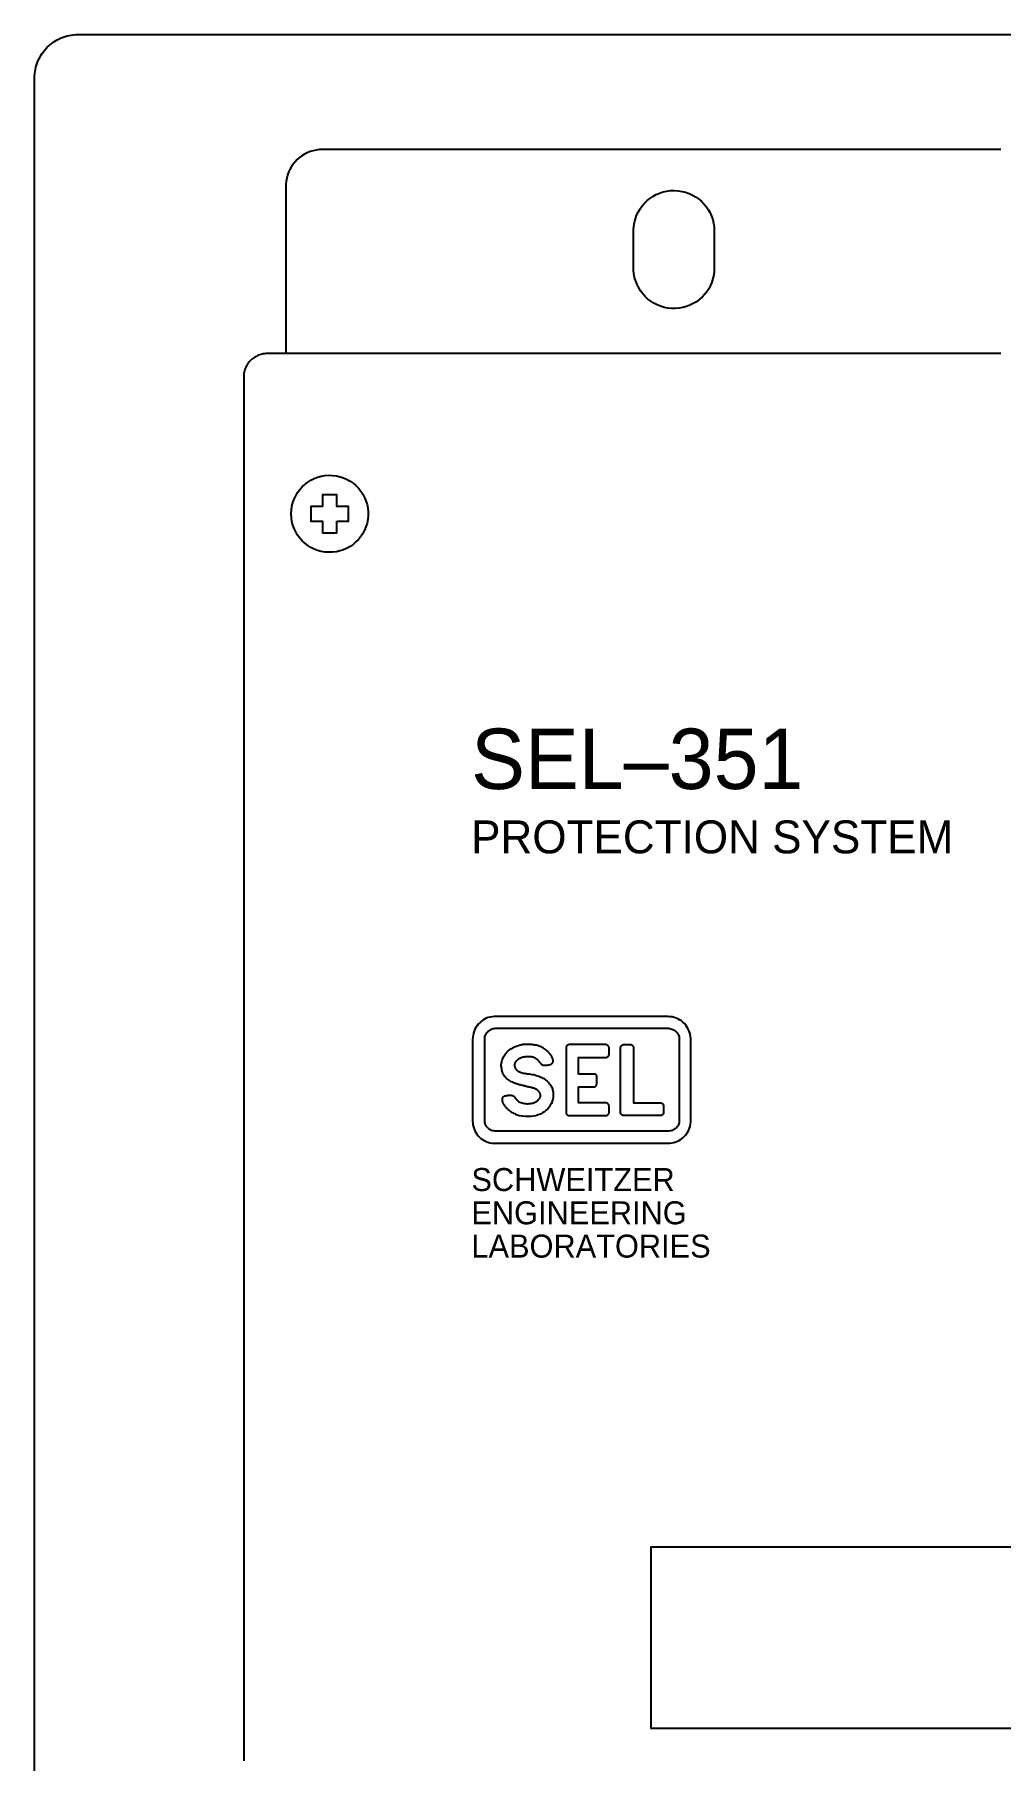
# Model space of a CAD drawing. Extents: x -11 to 35.7, y -8.8 to 26.3.
# Drawn here: x 7.95 to 11.28, y 6.06 to 12 of the extents above; entities that cross this region are included whole.
import ezdxf

# ---------------------------------------------------------------- set-up
doc = ezdxf.new("R2010")
doc.units = 0
doc.header["$MEASUREMENT"] = 0
for name, color, linetype in [('1_01__3U_VERTICAL_RACK_MOU', 7, 'CONTINUOUS'), ('1_02__3U_VERTICAL_PANEL_MO', 7, 'CONTINUOUS'), ('5_00_DWG', 7, 'CONTINUOUS')]:
    doc.layers.add(name, color=color, linetype=linetype)

msp = doc.modelspace()

# ---------------------------------------------------------------- linework, layer by layer
at = {"layer": '1_01__3U_VERTICAL_RACK_MOU'}
for points in [[(11.2774, 11.6044), (11.086, 11.6044), (10.8958, 11.6044), (10.8015, 11.6044), (10.7079, 11.6044), (10.6152, 11.6044), (10.5235, 11.6044), (10.4329, 11.6044), (10.3436, 11.6044), (10.2557, 11.6044), (10.1694, 11.6044), (10.0848, 11.6044), (10.0021, 11.6044), (9.9214, 11.6044), (9.8428, 11.6044), (9.8044, 11.6044), (9.7666, 11.6044), (9.7293, 11.6044), (9.6927, 11.6044), (9.6568, 11.6044), (9.6215, 11.6044), (9.5868, 11.6044), (9.5529, 11.6044), (9.5197, 11.6044), (9.4873, 11.6044), (9.4555, 11.6044), (9.4246, 11.6044), (9.3944, 11.6044), (9.3651, 11.6044), (9.3365, 11.6044), (9.3088, 11.6044), (9.282, 11.6044), (9.2561, 11.6044), (9.231, 11.6044), (9.2069, 11.6044), (9.1836, 11.6044), (9.1614, 11.6044), (9.1401, 11.6044), (9.1198, 11.6044), (9.1005, 11.6044), (9.0822, 11.6044), (9.0649, 11.6044), (9.0487, 11.6044), (9.0336, 11.6044), (9.0196, 11.6044), (9.0066, 11.6044), (8.9948, 11.6044), (8.9842, 11.6044), (8.9747, 11.6044), (8.9664, 11.6044), (8.9593, 11.6044), (8.9534, 11.6044), (8.9488, 11.6044), (8.9454, 11.6044), (8.9433, 11.6044), (8.9412, 11.6044), (8.9384, 11.6043), (8.9328, 11.604), (8.9218, 11.6027), (8.9112, 11.6005), (8.9009, 11.5973), (8.891, 11.5934), (8.8815, 11.5886), (8.8725, 11.5831), (8.8641, 11.5768), (8.8562, 11.5699), (8.8489, 11.5623), (8.8422, 11.5542), (8.8363, 11.5455), (8.8311, 11.5363), (8.8266, 11.5267), (8.823, 11.5166), (8.8203, 11.5061), (8.8184, 11.4953), (8.8175, 11.4842), (8.8174, 11.4814), (8.8174, 11.48), (8.8174, 11.4794), (8.8174, 11.4794), (8.8174, 11.4794), (8.8174, 11.4794), (8.8174, 11.4794), (8.8174, 11.4794), (8.8174, 11.479), (8.8174, 11.478), (8.8174, 11.4763), (8.8174, 11.4713), (8.8174, 11.464), (8.8174, 11.4546), (8.8174, 11.4433), (8.8174, 11.4302), (8.8174, 11.4155), (8.8174, 11.3992), (8.8174, 11.3815), (8.8174, 11.3626), (8.8174, 11.3427), (8.8174, 11.3217), (8.8174, 11.3), (8.8174, 11.2776), (8.8174, 11.2314), (8.8174, 11.1371), (8.8174, 11.0914), (8.8174, 11.0693), (8.8174, 11.048), (8.8174, 11.0276), (8.8174, 11.0083), (8.8174, 10.9901), (8.8174, 10.9732), (8.8174, 10.9577), (8.8174, 10.9439), (8.8174, 10.9318), (8.8174, 10.9216), (8.8174, 10.9134), (8.8174, 10.9074), (8.8174, 10.9053), (8.8174, 10.9037), (8.8174, 10.9027), (8.8174, 10.9024)], [(11.2771, 10.9024), (11.144, 10.9024), (11.0112, 10.9024), (10.9451, 10.9024), (10.8791, 10.9024), (10.8134, 10.9024), (10.748, 10.9024), (10.6829, 10.9024), (10.6182, 10.9024), (10.5539, 10.9024), (10.4901, 10.9024), (10.4267, 10.9024), (10.3639, 10.9024), (10.3017, 10.9024), (10.2708, 10.9024), (10.2401, 10.9024), (10.2095, 10.9024), (10.1791, 10.9024), (10.1489, 10.9024), (10.1188, 10.9024), (10.089, 10.9024), (10.0593, 10.9024), (10.0298, 10.9024), (10.0005, 10.9024), (9.9715, 10.9024), (9.9426, 10.9024), (9.914, 10.9024), (9.8856, 10.9024), (9.8574, 10.9024), (9.8294, 10.9024), (9.8017, 10.9024), (9.7742, 10.9024), (9.747, 10.9024), (9.72, 10.9024), (9.6933, 10.9024), (9.6668, 10.9024), (9.6406, 10.9024), (9.6147, 10.9024), (9.589, 10.9024), (9.5637, 10.9024), (9.5386, 10.9024), (9.5138, 10.9024), (9.4893, 10.9024), (9.4651, 10.9024), (9.4413, 10.9024), (9.4177, 10.9024), (9.3945, 10.9024), (9.3716, 10.9024), (9.349, 10.9024), (9.3267, 10.9024), (9.3048, 10.9024), (9.2832, 10.9024), (9.262, 10.9024), (9.2411, 10.9024), (9.2206, 10.9024), (9.2005, 10.9024), (9.1807, 10.9024), (9.1613, 10.9024), (9.1423, 10.9024), (9.1237, 10.9024), (9.1055, 10.9024), (9.0876, 10.9024), (9.0702, 10.9024), (9.0531, 10.9024), (9.0365, 10.9024), (9.0203, 10.9024), (9.0045, 10.9024), (8.9892, 10.9024), (8.9742, 10.9024), (8.9598, 10.9024), (8.9457, 10.9024), (8.9321, 10.9024), (8.919, 10.9024), (8.9063, 10.9024), (8.8941, 10.9024), (8.8823, 10.9024), (8.871, 10.9024), (8.8602, 10.9024), (8.8499, 10.9024), (8.84, 10.9024), (8.8307, 10.9024), (8.8219, 10.9024), (8.8135, 10.9024), (8.8057, 10.9024), (8.7984, 10.9024), (8.7916, 10.9024), (8.7853, 10.9024), (8.7796, 10.9024), (8.7744, 10.9024), (8.7697, 10.9024), (8.7656, 10.9024), (8.762, 10.9024), (8.759, 10.9024), (8.7565, 10.9024), (8.7546, 10.9024), (8.7533, 10.9024), (8.7488, 10.9023), (8.7442, 10.902), (8.7397, 10.9014), (8.7353, 10.9006), (8.731, 10.8995), (8.7267, 10.8982), (8.7226, 10.8967), (8.7186, 10.8949), (8.7147, 10.893), (8.7109, 10.8908), (8.7073, 10.8885), (8.7038, 10.8859), (8.7004, 10.8832), (8.6972, 10.8803), (8.6942, 10.8772), (8.6913, 10.874), (8.6886, 10.8707), (8.6861, 10.8671), (8.6837, 10.8635), (8.6816, 10.8597), (8.6797, 10.8558), (8.6779, 10.8517), (8.6764, 10.8476), (8.6752, 10.8434), (8.6741, 10.839), (8.6733, 10.8346), (8.6727, 10.8301), (8.6724, 10.8255), (8.6724, 10.8232), (8.6724, 10.822), (8.6724, 10.821), (8.6724, 10.8196), (8.6724, 10.8177), (8.6724, 10.8153), (8.6724, 10.8124), (8.6724, 10.809), (8.6724, 10.8051), (8.6724, 10.8007), (8.6724, 10.7958), (8.6724, 10.7905), (8.6724, 10.7847), (8.6724, 10.7784), (8.6724, 10.7716), (8.6724, 10.7643), (8.6724, 10.7566), (8.6724, 10.7484), (8.6724, 10.7398), (8.6724, 10.7307), (8.6724, 10.7211), (8.6724, 10.711), (8.6724, 10.7005), (8.6724, 10.6896), (8.6724, 10.6782), (8.6724, 10.6663), (8.6724, 10.654), (8.6724, 10.6412), (8.6724, 10.628), (8.6724, 10.6144), (8.6724, 10.6003), (8.6724, 10.5858), (8.6724, 10.5708), (8.6724, 10.5554), (8.6724, 10.5396), (8.6724, 10.5234), (8.6724, 10.5067), (8.6724, 10.4896), (8.6724, 10.4721), (8.6724, 10.4541), (8.6724, 10.4358), (8.6724, 10.417), (8.6724, 10.3978), (8.6724, 10.3782), (8.6724, 10.3582), (8.6724, 10.3378), (8.6724, 10.3169), (8.6724, 10.2957), (8.6724, 10.2741), (8.6724, 10.2521), (8.6724, 10.2296), (8.6724, 10.2068), (8.6724, 10.1836), (8.6724, 10.16), (8.6724, 10.136), (8.6724, 10.1117), (8.6724, 10.0869), (8.6724, 10.0618), (8.6724, 10.0363), (8.6724, 10.0104), (8.6724, 9.9842), (8.6724, 9.9575), (8.6724, 9.9306), (8.6724, 9.9032), (8.6724, 9.8755), (8.6724, 9.8474), (8.6724, 9.8189), (8.6724, 9.7901), (8.6724, 9.761), (8.6724, 9.7314), (8.6724, 9.7016), (8.6724, 9.6714), (8.6724, 9.6408), (8.6724, 9.6099), (8.6724, 9.5786), (8.6724, 9.5471), (8.6724, 9.5151), (8.6724, 9.4829), (8.6724, 9.4503), (8.6724, 9.4173), (8.6724, 9.3841), (8.6724, 9.3505), (8.6724, 9.3166), (8.6724, 9.2824), (8.6724, 9.2478), (8.6724, 9.2129), (8.6724, 9.1778), (8.6724, 9.1423), (8.6724, 9.1065), (8.6724, 9.0703), (8.6724, 9.0339), (8.6724, 8.9972), (8.6724, 8.9601), (8.6724, 8.9228), (8.6724, 8.8852), (8.6724, 8.8473), (8.6724, 8.809), (8.6724, 8.7705), (8.6724, 8.7317), (8.6724, 8.6926), (8.6724, 8.6533), (8.6724, 8.6136), (8.6724, 8.5737), (8.6724, 8.5335), (8.6724, 8.493), (8.6724, 8.4522), (8.6724, 8.4112), (8.6724, 8.3699), (8.6724, 8.3283), (8.6724, 8.2865), (8.6724, 8.2444), (8.6724, 8.202), (8.6724, 8.1594), (8.6724, 8.1165), (8.6724, 8.0734), (8.6724, 8.03), (8.6724, 7.9864), (8.6724, 7.9425), (8.6724, 7.8984), (8.6724, 7.8541), (8.6724, 7.8095), (8.6724, 7.7646), (8.6724, 7.7195), (8.6724, 7.6742), (8.6724, 7.6287), (8.6724, 7.5829), (8.6724, 7.5369), (8.6724, 7.4907), (8.6724, 7.4443), (8.6724, 7.3976), (8.6724, 7.3507), (8.6724, 7.3036), (8.6724, 7.2563), (8.6724, 7.2088), (8.6724, 7.1611), (8.6724, 7.1131), (8.6724, 7.065), (8.6724, 7.0167), (8.6724, 6.9681), (8.6724, 6.9194), (8.6724, 6.8704), (8.6724, 6.8213), (8.6724, 6.772), (8.6724, 6.7225), (8.6724, 6.6728), (8.6724, 6.6229), (8.6724, 6.5728), (8.6724, 6.5226), (8.6724, 6.4721), (8.6724, 6.4215), (8.6724, 6.3708), (8.6724, 6.3198), (8.6724, 6.2687), (8.6724, 6.2174), (8.6724, 6.166), (8.6724, 6.1144), (8.6724, 6.0626)]]:
    msp.add_lwpolyline(points, dxfattribs=at)
msp.add_lwpolyline([(10.2914, 11.3244), (10.2914, 11.3232), (10.2914, 11.3196), (10.2914, 11.314), (10.2914, 11.3067), (10.2914, 11.298), (10.2914, 11.2883), (10.2914, 11.2777), (10.2914, 11.2667), (10.2914, 11.2555), (10.2914, 11.2445), (10.2914, 11.2338), (10.2914, 11.224), (10.2914, 11.2151), (10.2914, 11.2077), (10.2914, 11.2018), (10.2914, 11.198), (10.2914, 11.1964), (10.2914, 11.1964), (10.2914, 11.1964), (10.2914, 11.1964), (10.2914, 11.1964), (10.2914, 11.1964), (10.2914, 11.1964), (10.2914, 11.1964), (10.2914, 11.1964), (10.2914, 11.1964), (10.2914, 11.1964), (10.2914, 11.1964), (10.2914, 11.1964), (10.2914, 11.1964), (10.2914, 11.1964), (10.2914, 11.1964), (10.2914, 11.1964), (10.2914, 11.1964), (10.291, 11.1864), (10.2895, 11.1734), (10.2868, 11.1608), (10.2829, 11.1486), (10.278, 11.1369), (10.2721, 11.1258), (10.2653, 11.1153), (10.2576, 11.1056), (10.249, 11.0965), (10.2397, 11.0882), (10.2296, 11.0808), (10.2189, 11.0743), (10.2076, 11.0688), (10.1957, 11.0643), (10.1834, 11.0609), (10.1706, 11.0586), (10.1574, 11.0575), (10.144, 11.0577), (10.131, 11.0591), (10.1183, 11.0616), (10.106, 11.0653), (10.0943, 11.0701), (10.0831, 11.0759), (10.0726, 11.0826), (10.0627, 11.0902), (10.0536, 11.0987), (10.0452, 11.1079), (10.0377, 11.1179), (10.0311, 11.1285), (10.0254, 11.1398), (10.0208, 11.1516), (10.0172, 11.1639), (10.0148, 11.1766), (10.0136, 11.1897), (10.0134, 11.1967), (10.0134, 11.1992), (10.0134, 11.2038), (10.0134, 11.2103), (10.0134, 11.2183), (10.0134, 11.2275), (10.0134, 11.2377), (10.0134, 11.2486), (10.0134, 11.2597), (10.0134, 11.2709), (10.0134, 11.2818), (10.0134, 11.2921), (10.0134, 11.3014), (10.0134, 11.3096), (10.0134, 11.3163), (10.0134, 11.3212), (10.0134, 11.3239), (10.0134, 11.3244), (10.0134, 11.3244), (10.0134, 11.3244), (10.0134, 11.3244), (10.0134, 11.3244), (10.0134, 11.3244), (10.0134, 11.3244), (10.0134, 11.3244), (10.0134, 11.3244), (10.0134, 11.3244), (10.0134, 11.3244), (10.0134, 11.3244), (10.0134, 11.3244), (10.0134, 11.3244), (10.0134, 11.3244), (10.0134, 11.3244), (10.0134, 11.3244), (10.0134, 11.3278), (10.0144, 11.341), (10.0165, 11.3538), (10.0198, 11.3662), (10.0242, 11.3782), (10.0296, 11.3895), (10.0359, 11.4003), (10.0432, 11.4105), (10.0514, 11.4199), (10.0603, 11.4286), (10.07, 11.4364), (10.0804, 11.4434), (10.0915, 11.4494), (10.1031, 11.4544), (10.1152, 11.4584), (10.1278, 11.4613), (10.1407, 11.463), (10.1541, 11.4634), (10.1673, 11.4626), (10.1802, 11.4606), (10.1927, 11.4575), (10.2047, 11.4533), (10.2161, 11.448), (10.227, 11.4417), (10.2372, 11.4345), (10.2467, 11.4265), (10.2555, 11.4176), (10.2635, 11.408), (10.2705, 11.3977), (10.2767, 11.3868), (10.2818, 11.3752), (10.2859, 11.3632), (10.2889, 11.3506), (10.2908, 11.3377)], close=True, dxfattribs=at)
at = {"layer": '1_02__3U_VERTICAL_PANEL_MO'}
msp.add_lwpolyline([(7.9526, 6.0017), (7.9526, 6.1071), (7.9526, 6.212), (7.9526, 6.3164), (7.9526, 6.4203), (7.9526, 6.5236), (7.9526, 6.6264), (7.9526, 6.6776), (7.9526, 6.7286), (7.9526, 6.7795), (7.9526, 6.8302), (7.9526, 6.8808), (7.9526, 6.9313), (7.9526, 6.9815), (7.9526, 7.0317), (7.9526, 7.0816), (7.9526, 7.1315), (7.9526, 7.1811), (7.9526, 7.2306), (7.9526, 7.2799), (7.9526, 7.3291), (7.9526, 7.3781), (7.9526, 7.4269), (7.9526, 7.4755), (7.9526, 7.524), (7.9526, 7.5723), (7.9526, 7.6205), (7.9526, 7.6684), (7.9526, 7.7162), (7.9526, 7.7638), (7.9526, 7.8112), (7.9526, 7.8584), (7.9526, 7.9054), (7.9526, 7.9523), (7.9526, 7.9989), (7.9526, 8.0454), (7.9526, 8.0917), (7.9526, 8.1378), (7.9526, 8.1836), (7.9526, 8.2293), (7.9526, 8.2748), (7.9526, 8.3201), (7.9526, 8.3652), (7.9526, 8.41), (7.9526, 8.4547), (7.9526, 8.4992), (7.9526, 8.5434), (7.9526, 8.5874), (7.9526, 8.6312), (7.9526, 8.6748), (7.9526, 8.7182), (7.9526, 8.7614), (7.9526, 8.8043), (7.9526, 8.847), (7.9526, 8.8895), (7.9526, 8.9318), (7.9526, 8.9738), (7.9526, 9.0157), (7.9526, 9.0572), (7.9526, 9.0986), (7.9526, 9.1397), (7.9526, 9.1806), (7.9526, 9.2212), (7.9526, 9.2616), (7.9526, 9.3017), (7.9526, 9.3416), (7.9526, 9.3813), (7.9526, 9.4207), (7.9526, 9.4599), (7.9526, 9.4988), (7.9526, 9.5374), (7.9526, 9.5758), (7.9526, 9.614), (7.9526, 9.6519), (7.9526, 9.6895), (7.9526, 9.7269), (7.9526, 9.764), (7.9526, 9.8008), (7.9526, 9.8374), (7.9526, 9.8737), (7.9526, 9.9097), (7.9526, 9.9455), (7.9526, 9.981), (7.9526, 10.0162), (7.9526, 10.0512), (7.9526, 10.0858), (7.9526, 10.1202), (7.9526, 10.1543), (7.9526, 10.1881), (7.9526, 10.2216), (7.9526, 10.2549), (7.9526, 10.2878), (7.9526, 10.3205), (7.9526, 10.3528), (7.9526, 10.3849), (7.9526, 10.4167), (7.9526, 10.4482), (7.9526, 10.4793), (7.9526, 10.5102), (7.9526, 10.5408), (7.9526, 10.5711), (7.9526, 10.601), (7.9526, 10.6307), (7.9526, 10.66), (7.9526, 10.6891), (7.9526, 10.7178), (7.9526, 10.7462), (7.9526, 10.7743), (7.9526, 10.802), (7.9526, 10.8295), (7.9526, 10.8566), (7.9526, 10.8834), (7.9526, 10.9099), (7.9526, 10.936), (7.9526, 10.9618), (7.9526, 10.9873), (7.9526, 11.0125), (7.9526, 11.0373), (7.9526, 11.0617), (7.9526, 11.0859), (7.9526, 11.1097), (7.9526, 11.1332), (7.9526, 11.1563), (7.9526, 11.179), (7.9526, 11.2015), (7.9526, 11.2235), (7.9526, 11.2453), (7.9526, 11.2666), (7.9526, 11.2877), (7.9526, 11.3083), (7.9526, 11.3286), (7.9526, 11.3486), (7.9526, 11.3682), (7.9526, 11.3874), (7.9526, 11.4063), (7.9526, 11.4248), (7.9526, 11.4429), (7.9526, 11.4606), (7.9526, 11.478), (7.9526, 11.495), (7.9526, 11.5117), (7.9526, 11.528), (7.9526, 11.5438), (7.9526, 11.5593), (7.9526, 11.5745), (7.9526, 11.5892), (7.9526, 11.6036), (7.9526, 11.6175), (7.9526, 11.6311), (7.9526, 11.6443), (7.9526, 11.6571), (7.9526, 11.6695), (7.9526, 11.6815), (7.9526, 11.6931), (7.9526, 11.7043), (7.9526, 11.7151), (7.9526, 11.7255), (7.9526, 11.7355), (7.9526, 11.7451), (7.9526, 11.7543), (7.9526, 11.7631), (7.9526, 11.7715), (7.9526, 11.7794), (7.9526, 11.787), (7.9526, 11.7941), (7.9526, 11.8008), (7.9526, 11.8071), (7.9526, 11.813), (7.9526, 11.8184), (7.9526, 11.8234), (7.9526, 11.828), (7.9526, 11.8322), (7.9526, 11.8359), (7.9526, 11.8392), (7.9526, 11.842), (7.9526, 11.8445), (7.9526, 11.8465), (7.9526, 11.848), (7.9526, 11.8491), (7.9526, 11.8498), (7.9526, 11.85), (7.9528, 11.8577), (7.9534, 11.8654), (7.9544, 11.8729), (7.9557, 11.8802), (7.9574, 11.8875), (7.9594, 11.8946), (7.9617, 11.9016), (7.9644, 11.9084), (7.9674, 11.9151), (7.9707, 11.9215), (7.9743, 11.9278), (7.9782, 11.9339), (7.9824, 11.9398), (7.9869, 11.9454), (7.9916, 11.9509), (7.9966, 11.9561), (8.0018, 11.9611), (8.0072, 11.9658), (8.0129, 11.9702), (8.0188, 11.9744), (8.0248, 11.9783), (8.0311, 11.9819), (8.0376, 11.9852), (8.0442, 11.9882), (8.051, 11.9909), (8.058, 11.9933), (8.0651, 11.9953), (8.0724, 11.997), (8.0798, 11.9983), (8.0873, 11.9993), (8.0949, 11.9998), (8.1026, 12), (8.1027, 12), (8.1029, 12), (8.1033, 12), (8.1038, 12), (8.1044, 12), (8.1052, 12), (8.1072, 12), (8.1098, 12), (8.1129, 12), (8.1166, 12), (8.1208, 12), (8.1256, 12), (8.1309, 12), (8.1368, 12), (8.1431, 12), (8.15, 12), (8.1575, 12), (8.1654, 12), (8.1739, 12), (8.1829, 12), (8.1923, 12), (8.2023, 12), (8.2128, 12), (8.2237, 12), (8.2352, 12), (8.2471, 12), (8.2595, 12), (8.2724, 12), (8.2857, 12), (8.2995, 12), (8.3138, 12), (8.3285, 12), (8.3437, 12), (8.3593, 12), (8.3753, 12), (8.3918, 12), (8.4087, 12), (8.4261, 12), (8.4438, 12), (8.462, 12), (8.4806, 12), (8.4996, 12), (8.519, 12), (8.5388, 12), (8.559, 12), (8.5796, 12), (8.6006, 12), (8.622, 12), (8.6437, 12), (8.6658, 12), (8.6883, 12), (8.7111, 12), (8.7343, 12), (8.7579, 12), (8.7818, 12), (8.806, 12), (8.8306, 12), (8.8556, 12), (8.8808, 12), (8.9064, 12), (8.9323, 12), (8.9585, 12), (8.9851, 12), (9.0119, 12), (9.0391, 12), (9.0665, 12), (9.0942, 12), (9.1223, 12), (9.1506, 12), (9.1792, 12), (9.2081, 12), (9.2372, 12), (9.2667, 12), (9.2963, 12), (9.3263, 12), (9.3565, 12), (9.3869, 12), (9.4176, 12), (9.4485, 12), (9.4797, 12), (9.5111, 12), (9.5427, 12), (9.5746, 12), (9.6066, 12), (9.6389, 12), (9.6714, 12), (9.7041, 12), (9.737, 12), (9.7701, 12), (9.8034, 12), (9.8368, 12), (9.8705, 12), (9.9043, 12), (9.9383, 12), (9.9724, 12), (10.0068, 12), (10.0412, 12), (10.0759, 12), (10.1107, 12), (10.1807, 12), (10.2512, 12), (10.3223, 12), (10.3938, 12), (10.4658, 12), (10.5382, 12), (10.6109, 12), (10.684, 12), (10.7573, 12), (10.8309, 12), (10.9047, 12), (10.9787, 12), (11.1272, 12), (11.2758, 12), (11.4245, 12)], dxfattribs=at)
at = {"layer": '5_00_DWG'}
for points in [[(8.8358, 10.3514), (8.8365, 10.3647), (8.8384, 10.3777), (8.8416, 10.3902), (8.8459, 10.4023), (8.8513, 10.4137), (8.8577, 10.4245), (8.8652, 10.4347), (8.8735, 10.444), (8.8826, 10.4526), (8.8925, 10.4602), (8.9032, 10.467), (8.9144, 10.4726), (8.9263, 10.4773), (8.9387, 10.4807), (8.9515, 10.483), (8.9647, 10.484), (8.9782, 10.4836), (8.9913, 10.482), (9.0039, 10.4791), (9.0161, 10.4751), (9.0277, 10.4699), (9.0387, 10.4637), (9.049, 10.4565), (9.0586, 10.4484), (9.0673, 10.4395), (9.0752, 10.4297), (9.0821, 10.4192), (9.0881, 10.4081), (9.0929, 10.3963), (9.0967, 10.384), (9.0993, 10.3713), (9.1006, 10.3581), (9.1006, 10.3447), (9.0993, 10.3316), (9.0967, 10.3188), (9.0929, 10.3066), (9.0881, 10.2948), (9.0821, 10.2837), (9.0752, 10.2732), (9.0673, 10.2635), (9.0586, 10.2545), (9.049, 10.2464), (9.0387, 10.2392), (9.0277, 10.233), (9.0161, 10.2279), (9.0039, 10.2238), (8.9913, 10.2209), (8.9782, 10.2193), (8.9647, 10.219), (8.9515, 10.22), (8.9387, 10.2222), (8.9263, 10.2257), (8.9144, 10.2303), (8.9032, 10.236), (8.8925, 10.2427), (8.8826, 10.2504), (8.8735, 10.2589), (8.8652, 10.2682), (8.8577, 10.2784), (8.8513, 10.2892), (8.8459, 10.3006), (8.8416, 10.3126), (8.8384, 10.3251), (8.8365, 10.3381)], [(9.4598, 8.5442), (9.4598, 8.5414), (9.4598, 8.5335), (9.4598, 8.5213), (9.4598, 8.5053), (9.4598, 8.4862), (9.4598, 8.4648), (9.4598, 8.4416), (9.4598, 8.4173), (9.4598, 8.3927), (9.4598, 8.3684), (9.4598, 8.3451), (9.4598, 8.3234), (9.4598, 8.3039), (9.4598, 8.2875), (9.4598, 8.2748), (9.4598, 8.2663), (9.4598, 8.2629), (9.4601, 8.2564), (9.461, 8.2493), (9.4626, 8.2424), (9.4647, 8.2357), (9.4675, 8.2294), (9.4707, 8.2233), (9.4745, 8.2176), (9.4788, 8.2123), (9.4835, 8.2074), (9.4886, 8.2029), (9.4941, 8.1989), (9.5, 8.1954), (9.5061, 8.1924), (9.5126, 8.19), (9.5193, 8.1882), (9.5262, 8.1871), (9.5333, 8.1866), (9.5385, 8.1865), (9.5526, 8.1865), (9.5764, 8.1865), (9.6086, 8.1865), (9.6476, 8.1865), (9.6921, 8.1865), (9.7407, 8.1865), (9.7918, 8.1865), (9.844, 8.1865), (9.896, 8.1865), (9.9463, 8.1865), (9.9935, 8.1865), (10.0361, 8.1865), (10.0728, 8.1865), (10.102, 8.1865), (10.1224, 8.1865), (10.1325, 8.1865), (10.1379, 8.1867), (10.145, 8.1874), (10.152, 8.1888), (10.1587, 8.1909), (10.1652, 8.1935), (10.1714, 8.1967), (10.1772, 8.2003), (10.1827, 8.2045), (10.1878, 8.2092), (10.1924, 8.2142), (10.1966, 8.2197), (10.2003, 8.2255), (10.2034, 8.2317), (10.206, 8.2382), (10.208, 8.245), (10.2093, 8.252), (10.21, 8.2592), (10.2101, 8.2635), (10.2101, 8.2689), (10.2101, 8.2791), (10.2101, 8.2933), (10.2101, 8.3109), (10.2101, 8.3313), (10.2101, 8.3537), (10.2101, 8.3775), (10.2101, 8.402), (10.2101, 8.4265), (10.2101, 8.4504), (10.2101, 8.473), (10.2101, 8.4937), (10.2101, 8.5117), (10.2101, 8.5264), (10.2101, 8.537), (10.2101, 8.5431), (10.2101, 8.5469), (10.2095, 8.5542), (10.2082, 8.5613), (10.2063, 8.5681), (10.2038, 8.5747), (10.2007, 8.5811), (10.1971, 8.5871), (10.193, 8.5927), (10.1884, 8.598), (10.1834, 8.6028), (10.1779, 8.6072), (10.1721, 8.611), (10.166, 8.6144), (10.1596, 8.6171), (10.1529, 8.6193), (10.1459, 8.6209), (10.1388, 8.6218), (10.1329, 8.622), (10.1242, 8.622), (10.105, 8.622), (10.0768, 8.622), (10.0411, 8.622), (9.9991, 8.622), (9.9524, 8.622), (9.9024, 8.622), (9.8506, 8.622), (9.7983, 8.622), (9.7469, 8.622), (9.698, 8.622), (9.6529, 8.622), (9.6131, 8.622), (9.58, 8.622), (9.5551, 8.622), (9.5396, 8.622), (9.5342, 8.622), (9.5271, 8.6215), (9.5201, 8.6204), (9.5134, 8.6186), (9.5069, 8.6162), (9.5007, 8.6132), (9.4948, 8.6096), (9.4893, 8.6056), (9.4841, 8.601), (9.4794, 8.596), (9.475, 8.5906), (9.4712, 8.5849), (9.4678, 8.5787), (9.465, 8.5723), (9.4628, 8.5656), (9.4612, 8.5586), (9.4601, 8.5515)], [(10.1301, 8.5819), (10.134, 8.5818), (10.1378, 8.5813), (10.1414, 8.5805), (10.145, 8.5794), (10.1484, 8.578), (10.1516, 8.5763), (10.1546, 8.5744), (10.1574, 8.5723), (10.16, 8.57), (10.1624, 8.5675), (10.1645, 8.5648), (10.1663, 8.562), (10.1679, 8.5591), (10.1691, 8.556), (10.17, 8.5528), (10.1706, 8.5496), (10.1708, 8.5463), (10.1709, 8.5438), (10.1709, 8.5365), (10.1709, 8.5246), (10.1709, 8.509), (10.1709, 8.4901), (10.1709, 8.4688), (10.1709, 8.4457), (10.1709, 8.4214), (10.1709, 8.3966), (10.1709, 8.3721), (10.1709, 8.3484), (10.1709, 8.3263), (10.1709, 8.3065), (10.1709, 8.2896), (10.1709, 8.2762), (10.1709, 8.2671), (10.1709, 8.263), (10.1707, 8.2603), (10.1703, 8.2571), (10.1695, 8.2539), (10.1684, 8.2508), (10.1669, 8.2479), (10.1652, 8.2451), (10.1632, 8.2424), (10.1609, 8.24), (10.1584, 8.2377), (10.1557, 8.2356), (10.1527, 8.2337), (10.1496, 8.2321), (10.1463, 8.2307), (10.1428, 8.2295), (10.1392, 8.2287), (10.1354, 8.2281), (10.1316, 8.2278), (10.1278, 8.2278), (10.1152, 8.2278), (10.0928, 8.2278), (10.0621, 8.2278), (10.0244, 8.2278), (9.9812, 8.2278), (9.9338, 8.2278), (9.8837, 8.2278), (9.8323, 8.2278), (9.781, 8.2278), (9.7312, 8.2278), (9.6843, 8.2278), (9.6417, 8.2278), (9.6048, 8.2278), (9.575, 8.2278), (9.5538, 8.2278), (9.5425, 8.2278), (9.5391, 8.2278), (9.5353, 8.2282), (9.5317, 8.2288), (9.5281, 8.2297), (9.5248, 8.2308), (9.5216, 8.2323), (9.5185, 8.2339), (9.5157, 8.2358), (9.5131, 8.238), (9.5107, 8.2403), (9.5086, 8.2428), (9.5067, 8.2454), (9.5051, 8.2482), (9.5038, 8.2512), (9.5027, 8.2543), (9.502, 8.2575), (9.5016, 8.2608), (9.5016, 8.2632), (9.5016, 8.268), (9.5016, 8.2777), (9.5016, 8.2915), (9.5016, 8.3088), (9.5016, 8.329), (9.5016, 8.3513), (9.5016, 8.3751), (9.5016, 8.3997), (9.5016, 8.4245), (9.5016, 8.4486), (9.5016, 8.4716), (9.5016, 8.4926), (9.5016, 8.5111), (9.5016, 8.5263), (9.5016, 8.5376), (9.5016, 8.5443), (9.5016, 8.5467), (9.5018, 8.55), (9.5024, 8.5532), (9.5033, 8.5564), (9.5046, 8.5594), (9.5061, 8.5624), (9.5079, 8.5652), (9.5099, 8.5678), (9.5122, 8.5703), (9.5147, 8.5726), (9.5175, 8.5747), (9.5204, 8.5765), (9.5235, 8.5782), (9.5269, 8.5795), (9.5303, 8.5806), (9.5339, 8.5814), (9.5377, 8.5818), (9.5411, 8.5819), (9.5483, 8.5819), (9.566, 8.5819), (9.5927, 8.5819), (9.6271, 8.5819), (9.6677, 8.5819), (9.7132, 8.5819), (9.7621, 8.5819), (9.813, 8.5819), (9.8645, 8.5819), (9.9153, 8.5819), (9.9638, 8.5819), (10.0088, 8.5819), (10.0487, 8.5819), (10.0822, 8.5819), (10.1079, 8.5819), (10.1243, 8.5819)], [(9.611, 8.3364), (9.6145, 8.3333), (9.6181, 8.3306), (9.6219, 8.3283), (9.6259, 8.3265), (9.6299, 8.325), (9.6339, 8.3239), (9.6379, 8.3231), (9.642, 8.3226), (9.6459, 8.3224), (9.6498, 8.3224), (9.6535, 8.3226), (9.6571, 8.3229), (9.6604, 8.3235), (9.6636, 8.3241), (9.6665, 8.3248), (9.669, 8.3255), (9.6713, 8.3263), (9.6732, 8.3271), (9.6752, 8.328), (9.6771, 8.329), (9.6789, 8.3301), (9.6806, 8.3312), (9.6822, 8.3325), (9.6838, 8.3338), (9.6852, 8.3351), (9.6866, 8.3364), (9.6878, 8.3378), (9.6889, 8.3391), (9.6899, 8.3405), (9.6908, 8.3418), (9.6916, 8.3431), (9.6922, 8.3443), (9.6927, 8.3455), (9.693, 8.3466), (9.6932, 8.3476), (9.6933, 8.3489), (9.6932, 8.3505), (9.6932, 8.352), (9.693, 8.3534), (9.6928, 8.3548), (9.6925, 8.3562), (9.6921, 8.3575), (9.6916, 8.3587), (9.6911, 8.3599), (9.6904, 8.3611), (9.6897, 8.3623), (9.6888, 8.3634), (9.6879, 8.3646), (9.6869, 8.3657), (9.6857, 8.3668), (9.6845, 8.3679), (9.6831, 8.369), (9.6816, 8.3701), (9.6797, 8.3714), (9.6777, 8.3726), (9.6755, 8.3737), (9.6733, 8.3747), (9.671, 8.3755), (9.6687, 8.3763), (9.6664, 8.377), (9.664, 8.3776), (9.6618, 8.3782), (9.6595, 8.3787), (9.6573, 8.3791), (9.6552, 8.3795), (9.6531, 8.3799), (9.6512, 8.3803), (9.6494, 8.3806), (9.6478, 8.381), (9.6463, 8.3814), (9.645, 8.3818), (9.643, 8.3822), (9.6408, 8.3828), (9.6384, 8.3833), (9.6357, 8.3839), (9.6329, 8.3846), (9.63, 8.3853), (9.627, 8.3861), (9.6238, 8.387), (9.6205, 8.3879), (9.6172, 8.3889), (9.6138, 8.39), (9.6104, 8.3911), (9.607, 8.3923), (9.6037, 8.3935), (9.6003, 8.3949), (9.597, 8.3963), (9.5938, 8.3978), (9.5904, 8.3996), (9.5864, 8.4018), (9.5829, 8.4042), (9.5797, 8.4067), (9.5768, 8.4093), (9.5742, 8.4118), (9.5719, 8.4144), (9.5699, 8.417), (9.5682, 8.4196), (9.5667, 8.4221), (9.5654, 8.4245), (9.5643, 8.4268), (9.5633, 8.429), (9.5626, 8.4311), (9.5619, 8.433), (9.5614, 8.4347), (9.561, 8.4362), (9.5607, 8.4375), (9.5598, 8.4412), (9.5588, 8.4468), (9.5584, 8.4522), (9.5585, 8.4574), (9.559, 8.4624), (9.5599, 8.4672), (9.5611, 8.4717), (9.5626, 8.4761), (9.5644, 8.4801), (9.5663, 8.484), (9.5684, 8.4875), (9.5706, 8.4908), (9.5728, 8.4938), (9.575, 8.4965), (9.5771, 8.499), (9.5792, 8.5011), (9.581, 8.503), (9.5827, 8.5045), (9.5853, 8.5066), (9.5882, 8.5088), (9.5912, 8.5109), (9.5943, 8.5128), (9.5975, 8.5146), (9.6008, 8.5163), (9.6041, 8.5179), (9.6074, 8.5193), (9.6106, 8.5207), (9.6138, 8.5219), (9.617, 8.5229), (9.62, 8.5239), (9.6229, 8.5247), (9.6257, 8.5254), (9.6283, 8.526), (9.6307, 8.5265), (9.6329, 8.5268), (9.6349, 8.527), (9.6374, 8.5273), (9.6402, 8.5275), (9.6433, 8.5276), (9.6467, 8.5277), (9.6502, 8.5276), (9.654, 8.5275), (9.6579, 8.5273), (9.6619, 8.527), (9.666, 8.5266), (9.6701, 8.526), (9.6743, 8.5253), (9.6785, 8.5244), (9.6827, 8.5233), (9.6868, 8.5221), (9.6908, 8.5206), (9.6947, 8.519), (9.6985, 8.5171), (9.7013, 8.5154), (9.7026, 8.5145), (9.7038, 8.5137), (9.705, 8.5129), (9.7061, 8.5121), (9.7072, 8.5114), (9.7082, 8.5106), (9.7092, 8.5099), (9.7101, 8.5092), (9.7111, 8.5084), (9.7121, 8.5076), (9.713, 8.5068), (9.714, 8.506), (9.715, 8.505), (9.7161, 8.504), (9.7172, 8.5029), (9.7183, 8.5018), (9.7196, 8.5005), (9.7207, 8.4991), (9.7218, 8.4977), (9.7229, 8.4963), (9.7241, 8.4948), (9.7252, 8.4933), (9.7264, 8.4917), (9.7275, 8.4901), (9.7286, 8.4885), (9.7297, 8.4868), (9.7307, 8.485), (9.7317, 8.4832), (9.7326, 8.4813), (9.7334, 8.4793), (9.7342, 8.4772), (9.7348, 8.4751), (9.7353, 8.4729), (9.7356, 8.4706), (9.7359, 8.4682), (9.7358, 8.4673), (9.7357, 8.4667), (9.7357, 8.4662), (9.7356, 8.4658), (9.7354, 8.4653), (9.7353, 8.4649), (9.7352, 8.4645), (9.735, 8.4642), (9.7349, 8.4638), (9.7347, 8.4635), (9.7344, 8.4631), (9.7342, 8.4628), (9.7339, 8.4624), (9.7336, 8.462), (9.7332, 8.4616), (9.7328, 8.4611), (9.7324, 8.4606), (9.7319, 8.4601), (9.7313, 8.4593), (9.7307, 8.4587), (9.7301, 8.458), (9.7294, 8.4575), (9.7286, 8.457), (9.7279, 8.4566), (9.727, 8.4562), (9.7262, 8.4559), (9.7253, 8.4556), (9.7243, 8.4553), (9.7233, 8.4551), (9.7223, 8.4549), (9.7212, 8.4548), (9.7201, 8.4546), (9.7189, 8.4545), (9.7177, 8.4544), (9.7165, 8.4543), (9.7152, 8.4542), (9.7139, 8.4541), (9.7127, 8.454), (9.7116, 8.454), (9.7105, 8.4539), (9.7095, 8.4539), (9.7085, 8.4539), (9.7076, 8.4539), (9.7067, 8.4539), (9.7058, 8.4539), (9.705, 8.454), (9.7042, 8.4541), (9.7034, 8.4542), (9.7026, 8.4544), (9.7019, 8.4546), (9.7011, 8.4548), (9.7004, 8.4551), (9.6996, 8.4554), (9.6991, 8.4556), (9.6985, 8.4561), (9.6978, 8.4567), (9.6971, 8.4574), (9.6963, 8.4583), (9.6954, 8.4593), (9.6945, 8.4604), (9.6935, 8.4616), (9.6926, 8.4628), (9.6916, 8.464), (9.6906, 8.4653), (9.6896, 8.4665), (9.6887, 8.4677), (9.6877, 8.4688), (9.6869, 8.4699), (9.686, 8.4709), (9.6853, 8.4717), (9.6846, 8.4724), (9.6839, 8.4732), (9.683, 8.4739), (9.6821, 8.4747), (9.6811, 8.4754), (9.68, 8.4762), (9.6789, 8.4769), (9.6777, 8.4776), (9.6764, 8.4783), (9.6751, 8.479), (9.6738, 8.4797), (9.6724, 8.4803), (9.6709, 8.4809), (9.6695, 8.4815), (9.668, 8.482), (9.6664, 8.4825), (9.6649, 8.4829), (9.6634, 8.4833), (9.6618, 8.4837), (9.6601, 8.4838), (9.658, 8.4839), (9.6556, 8.484), (9.653, 8.484), (9.6501, 8.484), (9.647, 8.4839), (9.6438, 8.4837), (9.6405, 8.4833), (9.637, 8.4828), (9.6335, 8.482), (9.6299, 8.4811), (9.6263, 8.4799), (9.6228, 8.4784), (9.6193, 8.4766), (9.6159, 8.4745), (9.6126, 8.472), (9.6095, 8.4692), (9.6075, 8.4669), (9.607, 8.4657), (9.6065, 8.4646), (9.606, 8.4636), (9.6055, 8.4626), (9.6051, 8.4616), (9.6047, 8.4607), (9.6043, 8.4598), (9.604, 8.4589), (9.6038, 8.458), (9.6036, 8.4571), (9.6035, 8.4561), (9.6034, 8.4552), (9.6034, 8.4542), (9.6035, 8.4533), (9.6037, 8.4522), (9.604, 8.4511), (9.6044, 8.45), (9.6051, 8.448), (9.606, 8.4457), (9.6072, 8.4436), (9.6086, 8.4415), (9.6102, 8.4396), (9.6121, 8.4379), (9.6141, 8.4362), (9.6164, 8.4347), (9.6188, 8.4333), (9.6214, 8.432), (9.6242, 8.4308), (9.6272, 8.4297), (9.6304, 8.4288), (9.6338, 8.4279), (9.6374, 8.4271), (9.6411, 8.4265), (9.645, 8.4259), (9.649, 8.4254), (9.654, 8.4249), (9.659, 8.4242), (9.664, 8.4233), (9.6688, 8.4224), (9.6736, 8.4213), (9.6783, 8.42), (9.683, 8.4186), (9.6875, 8.4171), (9.6919, 8.4153), (9.6961, 8.4134), (9.7003, 8.4113), (9.7043, 8.409), (9.7081, 8.4065), (9.7118, 8.4038), (9.7154, 8.4009), (9.7187, 8.3978), (9.7219, 8.3944), (9.7248, 8.391), (9.727, 8.3883), (9.7289, 8.3854), (9.7306, 8.3824), (9.7321, 8.3793), (9.7333, 8.3762), (9.7344, 8.373), (9.7352, 8.3698), (9.7359, 8.3666), (9.7364, 8.3635), (9.7368, 8.3604), (9.7371, 8.3574), (9.7372, 8.3545), (9.7372, 8.3517), (9.7372, 8.3491), (9.7371, 8.3467), (9.737, 8.3446), (9.7368, 8.3426), (9.7359, 8.3382), (9.7337, 8.3308), (9.7308, 8.3237), (9.7272, 8.3171), (9.723, 8.3108), (9.7182, 8.305), (9.7128, 8.2997), (9.7068, 8.2949), (9.7003, 8.2906), (9.6932, 8.2869), (9.6857, 8.2838), (9.6777, 8.2813), (9.6693, 8.2795), (9.6604, 8.2783), (9.6512, 8.2779), (9.6416, 8.2781), (9.6317, 8.2791), (9.6214, 8.281), (9.6162, 8.2822), (9.6132, 8.2832), (9.61, 8.2845), (9.6068, 8.2859), (9.6035, 8.2876), (9.6003, 8.2894), (9.5971, 8.2913), (9.594, 8.2934), (9.5909, 8.2955), (9.588, 8.2977), (9.5851, 8.2999), (9.5825, 8.3021), (9.5801, 8.3043), (9.5778, 8.3065), (9.5759, 8.3086), (9.5742, 8.3106), (9.5728, 8.3124), (9.5717, 8.3142), (9.5709, 8.3151), (9.5702, 8.3161), (9.5695, 8.3171), (9.5688, 8.318), (9.5681, 8.319), (9.5675, 8.3199), (9.5669, 8.3209), (9.5664, 8.3219), (9.5659, 8.3228), (9.5654, 8.3238), (9.5649, 8.3248), (9.5645, 8.3258), (9.5641, 8.3269), (9.5637, 8.3279), (9.5633, 8.329), (9.563, 8.33), (9.5627, 8.3311), (9.5625, 8.3321), (9.5625, 8.3328), (9.5624, 8.3336), (9.5623, 8.3344), (9.5622, 8.3354), (9.5622, 8.3365), (9.5622, 8.3376), (9.5622, 8.3388), (9.5623, 8.34), (9.5626, 8.3412), (9.5629, 8.3424), (9.5634, 8.3436), (9.5641, 8.3447), (9.5649, 8.3458), (9.566, 8.3468), (9.5673, 8.3477), (9.5688, 8.3485), (9.5706, 8.3492), (9.572, 8.3496), (9.5729, 8.3498), (9.5739, 8.3501), (9.5752, 8.3503), (9.5766, 8.3506), (9.5781, 8.3509), (9.5798, 8.3511), (9.5816, 8.3514), (9.5834, 8.3515), (9.5853, 8.3517), (9.5873, 8.3517), (9.5893, 8.3517), (9.5913, 8.3516), (9.5932, 8.3513), (9.5952, 8.351), (9.5971, 8.3505), (9.5989, 8.3498), (9.6006, 8.349), (9.6016, 8.3485), (9.6022, 8.348), (9.6028, 8.3475), (9.6033, 8.347), (9.6038, 8.3464), (9.6042, 8.3458), (9.6046, 8.3452), (9.6051, 8.3445), (9.6055, 8.3438), (9.6059, 8.3431), (9.6064, 8.3423), (9.6069, 8.3416), (9.6074, 8.3408), (9.608, 8.3399), (9.6086, 8.3391), (9.6093, 8.3382), (9.6101, 8.3373)], [(9.7811, 8.2925), (9.7812, 8.2915), (9.7813, 8.2906), (9.7815, 8.2897), (9.7818, 8.2888), (9.7822, 8.2879), (9.7826, 8.2871), (9.7832, 8.2863), (9.7838, 8.2855), (9.7845, 8.2848), (9.7852, 8.2842), (9.786, 8.2836), (9.7869, 8.2831), (9.7878, 8.2826), (9.7888, 8.2823), (9.7899, 8.282), (9.791, 8.2818), (9.7921, 8.2817), (9.7931, 8.2816), (9.7949, 8.2816), (9.7988, 8.2816), (9.8045, 8.2816), (9.8117, 8.2816), (9.8201, 8.2816), (9.8294, 8.2816), (9.8395, 8.2816), (9.8499, 8.2816), (9.8605, 8.2816), (9.871, 8.2816), (9.881, 8.2816), (9.8904, 8.2816), (9.8988, 8.2816), (9.9061, 8.2816), (9.9118, 8.2816), (9.9158, 8.2816), (9.9178, 8.2816), (9.9186, 8.2817), (9.9196, 8.2818), (9.9206, 8.282), (9.9216, 8.2823), (9.9225, 8.2826), (9.9234, 8.2831), (9.9242, 8.2836), (9.925, 8.2842), (9.9258, 8.2848), (9.9265, 8.2855), (9.9271, 8.2862), (9.9276, 8.287), (9.9281, 8.2879), (9.9285, 8.2887), (9.9288, 8.2896), (9.9291, 8.2905), (9.9292, 8.2915), (9.9293, 8.2925), (9.9293, 8.2927), (9.9293, 8.2932), (9.9293, 8.2941), (9.9293, 8.2952), (9.9293, 8.2966), (9.9293, 8.2981), (9.9293, 8.2998), (9.9293, 8.3015), (9.9293, 8.3033), (9.9293, 8.3051), (9.9293, 8.3069), (9.9293, 8.3085), (9.9293, 8.31), (9.9293, 8.3113), (9.9293, 8.3124), (9.9293, 8.3132), (9.9293, 8.3136), (9.9293, 8.314), (9.9292, 8.3151), (9.929, 8.3161), (9.9288, 8.3171), (9.9284, 8.318), (9.928, 8.3189), (9.9275, 8.3198), (9.9269, 8.3207), (9.9263, 8.3214), (9.9256, 8.3222), (9.9248, 8.3228), (9.924, 8.3234), (9.9232, 8.324), (9.9223, 8.3244), (9.9213, 8.3248), (9.9204, 8.3251), (9.9194, 8.3252), (9.9183, 8.3253), (9.9176, 8.3253), (9.9158, 8.3253), (9.9125, 8.3253), (9.9079, 8.3253), (9.9022, 8.3253), (9.8957, 8.3253), (9.8885, 8.3253), (9.8808, 8.3253), (9.8729, 8.3253), (9.8649, 8.3253), (9.8571, 8.3253), (9.8496, 8.3253), (9.8428, 8.3253), (9.8366, 8.3253), (9.8315, 8.3253), (9.8275, 8.3253), (9.8249, 8.3253), (9.8239, 8.3253), (9.8238, 8.3258), (9.8238, 8.3271), (9.8238, 8.3294), (9.8238, 8.3323), (9.8238, 8.3358), (9.8238, 8.3398), (9.8238, 8.3442), (9.8238, 8.3487), (9.8238, 8.3534), (9.8238, 8.3581), (9.8238, 8.3627), (9.8238, 8.367), (9.8238, 8.3709), (9.8238, 8.3744), (9.8238, 8.3772), (9.8238, 8.3793), (9.8238, 8.3806), (9.8239, 8.3809), (9.8246, 8.3809), (9.8262, 8.3809), (9.8287, 8.3809), (9.8318, 8.3809), (9.8354, 8.3809), (9.8395, 8.3809), (9.8439, 8.3809), (9.8485, 8.3809), (9.8532, 8.3809), (9.8578, 8.3809), (9.8623, 8.3809), (9.8664, 8.3809), (9.8702, 8.3809), (9.8734, 8.3809), (9.876, 8.3809), (9.8779, 8.3809), (9.8788, 8.3809), (9.8794, 8.3809), (9.8802, 8.381), (9.8809, 8.3812), (9.8817, 8.3815), (9.8824, 8.3819), (9.883, 8.3823), (9.8836, 8.3829), (9.8842, 8.3835), (9.8847, 8.3842), (9.8852, 8.385), (9.8856, 8.3858), (9.886, 8.3867), (9.8863, 8.3877), (9.8866, 8.3887), (9.8868, 8.3898), (9.8869, 8.3909), (9.887, 8.3921), (9.8871, 8.3933), (9.8871, 8.3937), (9.8871, 8.3942), (9.8871, 8.395), (9.8871, 8.3961), (9.8871, 8.3974), (9.8871, 8.3989), (9.8871, 8.4005), (9.8871, 8.4023), (9.8871, 8.404), (9.8871, 8.4058), (9.8871, 8.4075), (9.8871, 8.4092), (9.8871, 8.4107), (9.8871, 8.412), (9.8871, 8.4131), (9.8871, 8.4139), (9.8871, 8.4144), (9.8871, 8.4147), (9.887, 8.4156), (9.8869, 8.4165), (9.8868, 8.4174), (9.8866, 8.4183), (9.8863, 8.4191), (9.886, 8.4198), (9.8856, 8.4206), (9.8852, 8.4212), (9.8847, 8.4219), (9.8842, 8.4224), (9.8836, 8.423), (9.883, 8.4234), (9.8823, 8.4238), (9.8816, 8.4241), (9.8809, 8.4243), (9.8801, 8.4245), (9.8793, 8.4246), (9.8788, 8.4246), (9.8778, 8.4246), (9.8759, 8.4246), (9.8733, 8.4246), (9.87, 8.4246), (9.8662, 8.4246), (9.8621, 8.4246), (9.8576, 8.4246), (9.853, 8.4246), (9.8483, 8.4246), (9.8437, 8.4246), (9.8393, 8.4246), (9.8353, 8.4246), (9.8316, 8.4246), (9.8286, 8.4246), (9.8262, 8.4246), (9.8246, 8.4246), (9.8239, 8.4246), (9.8238, 8.425), (9.8238, 8.4263), (9.8238, 8.4285), (9.8238, 8.4314), (9.8238, 8.435), (9.8238, 8.4391), (9.8238, 8.4435), (9.8238, 8.4482), (9.8238, 8.453), (9.8238, 8.4579), (9.8238, 8.4626), (9.8238, 8.467), (9.8238, 8.4711), (9.8238, 8.4747), (9.8238, 8.4777), (9.8238, 8.4799), (9.8238, 8.4813), (9.8239, 8.4817), (9.825, 8.4817), (9.8276, 8.4817), (9.8317, 8.4817), (9.8369, 8.4817), (9.843, 8.4817), (9.85, 8.4817), (9.8574, 8.4817), (9.8653, 8.4817), (9.8732, 8.4817), (9.8811, 8.4817), (9.8888, 8.4817), (9.896, 8.4817), (9.9025, 8.4817), (9.9081, 8.4817), (9.9126, 8.4817), (9.9159, 8.4817), (9.9177, 8.4817), (9.9184, 8.4817), (9.9194, 8.4818), (9.9204, 8.482), (9.9214, 8.4822), (9.9223, 8.4825), (9.9232, 8.4829), (9.9241, 8.4834), (9.9249, 8.4839), (9.9256, 8.4845), (9.9263, 8.4852), (9.927, 8.4859), (9.9275, 8.4866), (9.928, 8.4874), (9.9285, 8.4883), (9.9288, 8.4892), (9.929, 8.4901), (9.9292, 8.4911), (9.9293, 8.4921), (9.9293, 8.4924), (9.9293, 8.4929), (9.9293, 8.4937), (9.9293, 8.4947), (9.9293, 8.496), (9.9293, 8.4975), (9.9293, 8.4991), (9.9293, 8.5008), (9.9293, 8.5025), (9.9293, 8.5043), (9.9293, 8.506), (9.9293, 8.5076), (9.9293, 8.5091), (9.9293, 8.5104), (9.9293, 8.5115), (9.9293, 8.5123), (9.9293, 8.5129), (9.9293, 8.5131), (9.9292, 8.5143), (9.9291, 8.5155), (9.9288, 8.5166), (9.9285, 8.5177), (9.9281, 8.5187), (9.9276, 8.5197), (9.927, 8.5206), (9.9264, 8.5214), (9.9257, 8.5222), (9.925, 8.5229), (9.9242, 8.5235), (9.9233, 8.5241), (9.9225, 8.5246), (9.9215, 8.525), (9.9206, 8.5253), (9.9196, 8.5255), (9.9185, 8.5256), (9.9177, 8.5256), (9.9157, 8.5256), (9.9116, 8.5256), (9.9058, 8.5256), (9.8985, 8.5256), (9.89, 8.5256), (9.8806, 8.5256), (9.8705, 8.5256), (9.86, 8.5256), (9.8494, 8.5256), (9.839, 8.5256), (9.829, 8.5256), (9.8197, 8.5256), (9.8113, 8.5256), (9.8042, 8.5256), (9.7986, 8.5256), (9.7948, 8.5256), (9.793, 8.5256), (9.7921, 8.5256), (9.7909, 8.5255), (9.7898, 8.5252), (9.7888, 8.5249), (9.7878, 8.5245), (9.7868, 8.524), (9.786, 8.5235), (9.7852, 8.5228), (9.7844, 8.5221), (9.7838, 8.5213), (9.7832, 8.5205), (9.7826, 8.5195), (9.7822, 8.5186), (9.7818, 8.5175), (9.7815, 8.5165), (9.7813, 8.5153), (9.7812, 8.5142), (9.7811, 8.513), (9.7811, 8.5129), (9.7811, 8.5124), (9.7811, 8.5117), (9.7811, 8.5109), (9.7811, 8.5098), (9.7811, 8.5086), (9.7811, 8.5073), (9.7811, 8.506), (9.7811, 8.5046), (9.7811, 8.5032), (9.7811, 8.5019), (9.7811, 8.5007), (9.7811, 8.4995), (9.7811, 8.4985), (9.7811, 8.4977), (9.7811, 8.4971), (9.7811, 8.4968), (9.7811, 8.4967), (9.7811, 8.4967), (9.7811, 8.4967), (9.7811, 8.4967), (9.7811, 8.4967), (9.7811, 8.4967), (9.7811, 8.4967), (9.7811, 8.4967), (9.7811, 8.4967), (9.7811, 8.4967), (9.7811, 8.4967), (9.7811, 8.4967), (9.7811, 8.4967), (9.7811, 8.4967), (9.7811, 8.4967), (9.7811, 8.4967), (9.7811, 8.4967), (9.7811, 8.4967), (9.7811, 8.4959), (9.7811, 8.4916), (9.7811, 8.4841), (9.7811, 8.4739), (9.7811, 8.4614), (9.7811, 8.447), (9.7811, 8.4313), (9.7811, 8.4146), (9.7811, 8.3974), (9.7811, 8.3801), (9.7811, 8.3632), (9.7811, 8.3471), (9.7811, 8.3323), (9.7811, 8.3191), (9.7811, 8.3081), (9.7811, 8.2997), (9.7811, 8.2944)], [(9.9683, 8.3137), (9.9683, 8.3156), (9.9683, 8.321), (9.9683, 8.3294), (9.9683, 8.3404), (9.9683, 8.3535), (9.9683, 8.3683), (9.9683, 8.3843), (9.9683, 8.401), (9.9683, 8.4181), (9.9683, 8.4351), (9.9683, 8.4515), (9.9683, 8.4668), (9.9683, 8.4807), (9.9683, 8.4926), (9.9683, 8.5021), (9.9683, 8.5088), (9.9683, 8.5122), (9.9683, 8.5133), (9.9684, 8.5145), (9.9686, 8.5156), (9.9689, 8.5168), (9.9693, 8.5179), (9.9697, 8.5189), (9.9702, 8.5199), (9.9708, 8.5208), (9.9714, 8.5217), (9.9721, 8.5225), (9.9728, 8.5232), (9.9735, 8.5238), (9.9743, 8.5243), (9.9751, 8.5248), (9.9759, 8.5252), (9.9767, 8.5254), (9.9775, 8.5256), (9.9782, 8.5256), (9.9785, 8.5256), (9.9793, 8.5256), (9.9805, 8.5256), (9.982, 8.5256), (9.9837, 8.5256), (9.9857, 8.5256), (9.9878, 8.5256), (9.9901, 8.5256), (9.9923, 8.5256), (9.9945, 8.5256), (9.9967, 8.5256), (9.9987, 8.5256), (10.0004, 8.5256), (10.002, 8.5256), (10.0032, 8.5256), (10.004, 8.5256), (10.0043, 8.5256), (10.005, 8.5256), (10.0058, 8.5254), (10.0065, 8.5252), (10.0073, 8.5248), (10.0081, 8.5244), (10.0088, 8.5238), (10.0095, 8.5232), (10.0101, 8.5225), (10.0107, 8.5217), (10.0113, 8.5209), (10.0118, 8.52), (10.0122, 8.519), (10.0126, 8.5179), (10.013, 8.5169), (10.0132, 8.5157), (10.0134, 8.5146), (10.0135, 8.5134), (10.0135, 8.5123), (10.0135, 8.5094), (10.0135, 8.5034), (10.0135, 8.4946), (10.0135, 8.4835), (10.0135, 8.4706), (10.0135, 8.4563), (10.0135, 8.4409), (10.0135, 8.425), (10.0135, 8.4089), (10.0135, 8.393), (10.0135, 8.3779), (10.0135, 8.3639), (10.0135, 8.3514), (10.0135, 8.3409), (10.0135, 8.3327), (10.0135, 8.3274), (10.0135, 8.3254), (10.0143, 8.3253), (10.0167, 8.3253), (10.0205, 8.3253), (10.0255, 8.3253), (10.0316, 8.3253), (10.0385, 8.3253), (10.0459, 8.3253), (10.0537, 8.3253), (10.0617, 8.3253), (10.0697, 8.3253), (10.0774, 8.3253), (10.0846, 8.3253), (10.0912, 8.3253), (10.0969, 8.3253), (10.1014, 8.3253), (10.1047, 8.3253), (10.1064, 8.3253), (10.1071, 8.3253), (10.108, 8.3252), (10.1088, 8.325), (10.1097, 8.3247), (10.1106, 8.3243), (10.1114, 8.3239), (10.1122, 8.3233), (10.1129, 8.3227), (10.1136, 8.322), (10.1143, 8.3213), (10.1149, 8.3205), (10.1154, 8.3196), (10.1159, 8.3187), (10.1163, 8.3177), (10.1166, 8.3168), (10.1168, 8.3157), (10.117, 8.3147), (10.117, 8.3137), (10.117, 8.3135), (10.117, 8.3129), (10.117, 8.312), (10.117, 8.3108), (10.117, 8.3094), (10.117, 8.3078), (10.117, 8.3061), (10.117, 8.3043), (10.117, 8.3024), (10.117, 8.3006), (10.117, 8.2989), (10.117, 8.2972), (10.117, 8.2958), (10.117, 8.2945), (10.117, 8.2935), (10.117, 8.2928), (10.117, 8.2925), (10.117, 8.2918), (10.1169, 8.2909), (10.1167, 8.2899), (10.1164, 8.289), (10.116, 8.2881), (10.1155, 8.2873), (10.115, 8.2864), (10.1144, 8.2857), (10.1138, 8.285), (10.1131, 8.2843), (10.1124, 8.2837), (10.1116, 8.2832), (10.1108, 8.2827), (10.1099, 8.2823), (10.1091, 8.282), (10.1082, 8.2818), (10.1073, 8.2817), (10.1066, 8.2816), (10.1048, 8.2816), (10.1008, 8.2816), (10.095, 8.2816), (10.0877, 8.2816), (10.079, 8.2816), (10.0693, 8.2816), (10.059, 8.2816), (10.0482, 8.2816), (10.0373, 8.2816), (10.0265, 8.2816), (10.0162, 8.2816), (10.0066, 8.2816), (9.998, 8.2816), (9.9908, 8.2816), (9.9851, 8.2816), (9.9813, 8.2816), (9.9797, 8.2816), (9.9789, 8.2817), (9.978, 8.2818), (9.9771, 8.282), (9.9762, 8.2823), (9.9753, 8.2827), (9.9744, 8.2832), (9.9735, 8.2837), (9.9727, 8.2844), (9.9719, 8.285), (9.9712, 8.2857), (9.9706, 8.2865), (9.97, 8.2873), (9.9695, 8.2882), (9.969, 8.2891), (9.9687, 8.29), (9.9684, 8.291), (9.9683, 8.2919), (9.9683, 8.2925), (9.9683, 8.2929), (9.9683, 8.2936), (9.9683, 8.2946), (9.9683, 8.2959), (9.9683, 8.2974), (9.9683, 8.299), (9.9683, 8.3008), (9.9683, 8.3026), (9.9683, 8.3044), (9.9683, 8.3062), (9.9683, 8.3079), (9.9683, 8.3095), (9.9683, 8.3109), (9.9683, 8.3121), (9.9683, 8.313), (9.9683, 8.3135)]]:
    msp.add_lwpolyline(points, close=True, dxfattribs=at)
for points in [[(8.9932, 10.3264), (9.0332, 10.3264), (9.0332, 10.3765), (8.9932, 10.3765), (8.9932, 10.4165), (8.9433, 10.4165), (8.9433, 10.3765), (8.903, 10.3765), (8.903, 10.3264), (8.9433, 10.3264), (8.9433, 10.2865), (8.9932, 10.2865), (8.9932, 10.3264)], [(12.4749, 6.7971), (10.0734, 6.7971), (10.0734, 6.175), (12.4749, 6.175), (12.4749, 6.7971)]]:
    msp.add_lwpolyline(points, dxfattribs=at)

# ---------------------------------------------------------------- texts
at = {"layer": '5_00_DWG', "attachment_point": 7}
for s, insert, char_height in [('\\fInterstate-Regular|b0|i0|c0|p34;\\W1;SEL–351', (9.4546, 9.4019), 0.207778), ('\\fInterstate-Regular|b0|i0|c0|p34;\\W1;PROTECTION SYSTEM', (9.4547, 9.1819), 0.113333), ('\\fInterstate-Regular|b0|i0|c0|p34;\\W1;SCHWEITZER', (9.4557, 8.0209), 0.079117), ('\\fInterstate-Regular|b0|i0|c0|p34;\\W1;ENGINEERING', (9.4557, 7.9065), 0.079117), ('\\fInterstate-Regular|b0|i0|c0|p34;\\W1;LABORATORIES', (9.4557, 7.792), 0.079117)]:
    msp.add_mtext(s, dxfattribs=dict(at, insert=insert, char_height=char_height))

doc.saveas('drawing.dxf')
